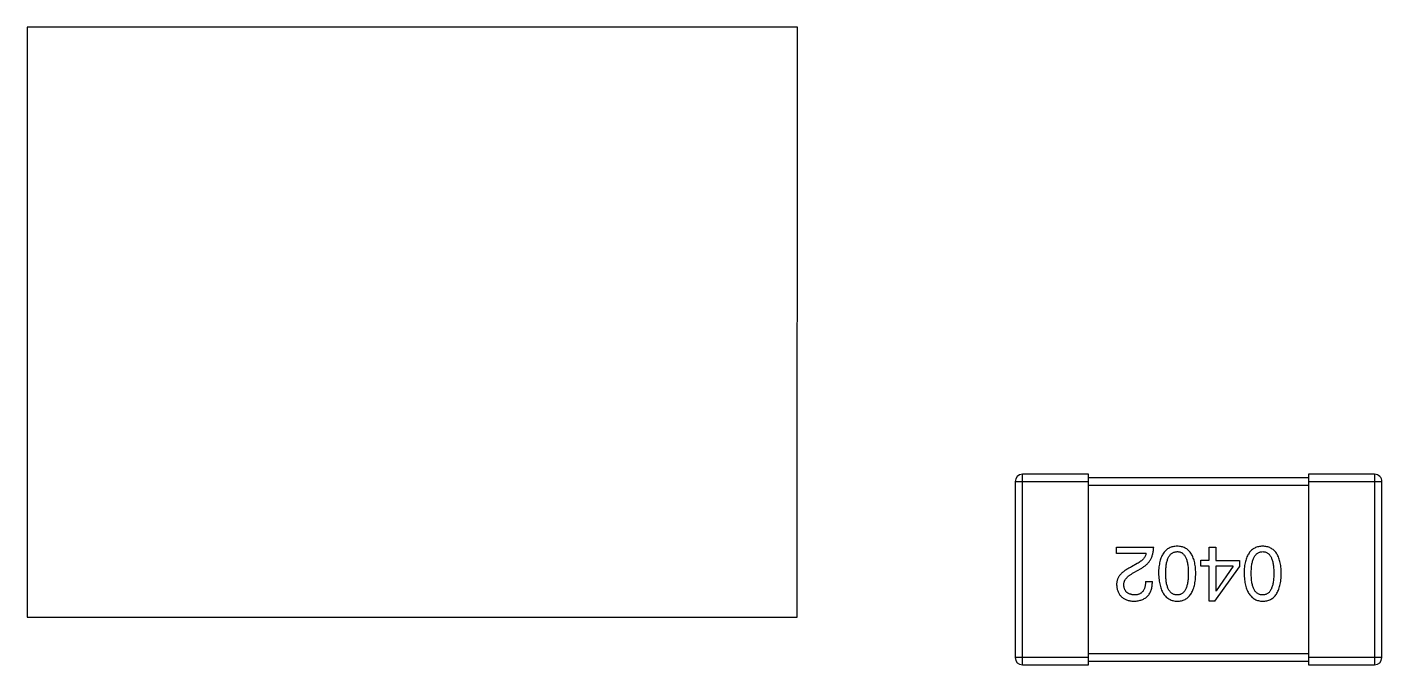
# Model space of a CAD drawing. Header units: millimetres. Extents: x 453.6 to 545.9, y 214.7 to 294.3.
# Drawn here: x 493.896 to 497.59, y 260.539 to 262.279 of the extents above; entities that cross this region are included whole.
import ezdxf

# ---------------------------------------------------------------- set-up
doc = ezdxf.new("R2010")
doc.units = ezdxf.units.MM
doc.header["$LTSCALE"] = 30.734
doc.layers.get('0').update_dxf_attribs({"linetype": 'CONTINUOUS'})

msp = doc.modelspace()

# ---------------------------------------------------------------- linework, layer by layer
at = {"linetype": 'Continuous'}
for p, q in [((493.8966, 262.2794), (493.8963, 260.67)), ((495.9966, 262.279), (493.8966, 262.2794)), ((495.9963, 260.6696), (495.9966, 262.279)), ((496.6102, 260.5394), (496.6103, 261.0594)), ((496.7903, 261.0594), (496.6103, 261.0594)), ((496.7902, 260.5394), (496.7903, 261.0594)), ((497.3903, 261.0593), (497.3902, 260.5393)), ((497.5703, 261.0593), (497.3903, 261.0593)), ((497.5703, 261.0593), (497.5702, 260.5393)), ((496.5903, 261.0394), (496.5902, 260.5594)), ((496.5903, 261.0394), (496.7903, 261.0394)), ((497.3903, 261.0493), (496.7903, 261.0494)), ((496.7903, 261.0294), (497.3903, 261.0293)), ((497.3903, 261.0393), (497.5903, 261.0393)), ((497.5902, 260.5593), (497.5903, 261.0393)), ((496.8671, 260.8607), (496.968, 260.8606)), ((496.8671, 260.8434), (496.8671, 260.8607)), ((496.9475, 260.8434), (496.8671, 260.8434)), ((497.1191, 260.8606), (497.1372, 260.8606)), ((497.1191, 260.8246), (497.1191, 260.8606)), ((497.1372, 260.8606), (497.1372, 260.8245)), ((496.9229, 260.8156), (496.9073, 260.8066)), ((496.9138, 260.791), (496.9335, 260.8025)), ((497.097, 260.8246), (497.1191, 260.8246)), ((497.097, 260.809), (497.097, 260.8246)), ((497.1191, 260.809), (497.097, 260.809)), ((497.1191, 260.7131), (497.1191, 260.809)), ((497.1347, 260.7131), (497.2019, 260.8065)), ((497.1372, 260.809), (497.1371, 260.7418)), ((497.1372, 260.8245), (497.2019, 260.8245)), ((497.1847, 260.809), (497.1372, 260.809)), ((497.1847, 260.809), (497.138, 260.7418)), ((497.2019, 260.8245), (497.2019, 260.8065)), ((496.9458, 260.7664), (496.9647, 260.7664)), ((497.1371, 260.7418), (497.138, 260.7418)), ((497.1347, 260.7131), (497.1191, 260.7131)), ((493.8963, 260.67), (495.9963, 260.6696)), ((496.7902, 260.5594), (496.5902, 260.5594)), ((496.6102, 260.5394), (496.7902, 260.5394)), ((497.3902, 260.5693), (496.7902, 260.5694)), ((496.7902, 260.5494), (497.3902, 260.5493)), ((497.5902, 260.5593), (497.3902, 260.5593)), ((497.3902, 260.5393), (497.5702, 260.5393))]:
    msp.add_line(p, q, dxfattribs=at)
for centre, start, end in [((496.6103, 261.0394), 89.9899, 179.9899), ((497.5703, 261.0393), 359.9899, 89.9899), ((496.6102, 260.5594), 179.9899, 269.9899), ((497.5702, 260.5593), 269.9899, 359.9899)]:
    msp.add_arc(centre, 0.02, start, end, dxfattribs=at)
for points, knots in [([(496.9475, 260.8434), (496.9472, 260.8421), (496.9467, 260.8395), (496.945, 260.8357), (496.9429, 260.8321), (496.9401, 260.8285), (496.9367, 260.8251), (496.9326, 260.8218), (496.928, 260.8185), (496.9246, 260.8166), (496.9229, 260.8156)], [0, 0, 0, 0, 0.103034, 0.208166, 0.318255, 0.434664, 0.559728, 0.695394, 0.841708, 1, 1, 1, 1]), ([(496.9335, 260.8025), (496.9349, 260.8032), (496.9376, 260.8047), (496.9414, 260.8073), (496.945, 260.8099), (496.9483, 260.8128), (496.9514, 260.8158), (496.9541, 260.8191), (496.9567, 260.8224), (496.959, 260.826), (496.961, 260.8297), (496.9628, 260.8336), (496.9643, 260.8377), (496.9655, 260.842), (496.9666, 260.8464), (496.9673, 260.851), (496.9678, 260.8558), (496.9679, 260.859), (496.968, 260.8606)], [0, 0, 0, 0, 0.065828, 0.130094, 0.192451, 0.254037, 0.313974, 0.373757, 0.433048, 0.492243, 0.551902, 0.611758, 0.672678, 0.734814, 0.798569, 0.863693, 0.930488, 1, 1, 1, 1]), ([(497.0321, 260.8631), (497.0301, 260.863), (497.0262, 260.8628), (497.0206, 260.8619), (497.0153, 260.8604), (497.0104, 260.8583), (497.0059, 260.8556), (497.0018, 260.8524), (496.998, 260.8486), (496.9946, 260.8442), (496.9916, 260.8393), (496.989, 260.8338), (496.9868, 260.8278), (496.9849, 260.8212), (496.9834, 260.814), (496.9823, 260.8063), (496.9815, 260.798), (496.9813, 260.7923), (496.9812, 260.7893)], [0, 0, 0, 0, 0.059134, 0.115603, 0.169236, 0.221572, 0.273254, 0.32474, 0.377319, 0.431815, 0.488555, 0.548609, 0.612242, 0.680182, 0.75251, 0.829782, 0.91231, 1, 1, 1, 1]), ([(497.0009, 260.7893), (497.0009, 260.7917), (497.001, 260.7962), (497.0013, 260.8028), (497.0019, 260.809), (497.0028, 260.8147), (497.0039, 260.82), (497.0052, 260.8248), (497.0068, 260.8292), (497.0086, 260.8331), (497.0107, 260.8366), (497.013, 260.8397), (497.0155, 260.8423), (497.0184, 260.8444), (497.0215, 260.8461), (497.0248, 260.8473), (497.0284, 260.8481), (497.0308, 260.8483), (497.0321, 260.8483)], [0, 0, 0, 0, 0.094834, 0.184067, 0.267029, 0.344713, 0.417334, 0.484367, 0.546941, 0.604717, 0.65953, 0.710539, 0.759381, 0.806382, 0.853027, 0.900623, 0.949121, 1, 1, 1, 1]), ([(497.0829, 260.7893), (497.0828, 260.7923), (497.0826, 260.798), (497.0818, 260.8063), (497.0807, 260.814), (497.0792, 260.8212), (497.0773, 260.8278), (497.0751, 260.8338), (497.0725, 260.8393), (497.0695, 260.8442), (497.0661, 260.8486), (497.0624, 260.8524), (497.0582, 260.8556), (497.0537, 260.8583), (497.0488, 260.8603), (497.0436, 260.8619), (497.0379, 260.8628), (497.0341, 260.863), (497.0321, 260.8631)], [0, 0, 0, 0, 0.087693, 0.170223, 0.247496, 0.319826, 0.387768, 0.451403, 0.511459, 0.568358, 0.622671, 0.675251, 0.726739, 0.778422, 0.830759, 0.884394, 0.940865, 1, 1, 1, 1]), ([(497.0321, 260.8483), (497.0333, 260.8483), (497.0357, 260.8482), (497.0392, 260.8475), (497.0424, 260.8464), (497.0454, 260.8447), (497.0482, 260.8426), (497.0507, 260.84), (497.0529, 260.837), (497.0549, 260.8335), (497.0567, 260.8296), (497.0583, 260.8252), (497.0595, 260.8203), (497.0606, 260.815), (497.0614, 260.8092), (497.0619, 260.803), (497.0623, 260.7963), (497.0624, 260.7917), (497.0624, 260.7893)], [0, 0, 0, 0, 0.049766, 0.097012, 0.143225, 0.188786, 0.235079, 0.282962, 0.333687, 0.387747, 0.445963, 0.508657, 0.576545, 0.649868, 0.72822, 0.812712, 0.903543, 1, 1, 1, 1]), ([(497.2652, 260.8631), (497.2632, 260.863), (497.2594, 260.8628), (497.2537, 260.8618), (497.2485, 260.8603), (497.2436, 260.8583), (497.2391, 260.8556), (497.2349, 260.8524), (497.2312, 260.8486), (497.2278, 260.8442), (497.2248, 260.8393), (497.2222, 260.8338), (497.2199, 260.8277), (497.2181, 260.8211), (497.2166, 260.814), (497.2155, 260.8062), (497.2147, 260.798), (497.2145, 260.7922), (497.2144, 260.7893)], [0, 0, 0, 0, 0.059134, 0.115603, 0.169236, 0.221572, 0.273254, 0.32474, 0.377319, 0.431815, 0.488555, 0.548609, 0.612242, 0.680182, 0.75251, 0.829782, 0.91231, 1, 1, 1, 1]), ([(497.2341, 260.7893), (497.2341, 260.7916), (497.2341, 260.7962), (497.2345, 260.8028), (497.2351, 260.809), (497.2359, 260.8147), (497.237, 260.8199), (497.2384, 260.8248), (497.2399, 260.8292), (497.2417, 260.8331), (497.2438, 260.8366), (497.2462, 260.8396), (497.2487, 260.8422), (497.2515, 260.8444), (497.2546, 260.846), (497.2579, 260.8473), (497.2615, 260.8481), (497.264, 260.8482), (497.2652, 260.8483)], [0, 0, 0, 0, 0.094834, 0.184067, 0.267029, 0.344713, 0.417334, 0.484367, 0.546941, 0.604717, 0.65953, 0.710539, 0.759381, 0.806382, 0.853027, 0.900623, 0.949121, 1, 1, 1, 1]), ([(497.316, 260.7893), (497.3159, 260.7922), (497.3157, 260.7979), (497.315, 260.8062), (497.3139, 260.814), (497.3123, 260.8211), (497.3105, 260.8277), (497.3082, 260.8338), (497.3057, 260.8393), (497.3026, 260.8442), (497.2993, 260.8486), (497.2955, 260.8524), (497.2914, 260.8556), (497.2869, 260.8582), (497.282, 260.8603), (497.2767, 260.8618), (497.2711, 260.8628), (497.2672, 260.863), (497.2652, 260.8631)], [0, 0, 0, 0, 0.087693, 0.170223, 0.247496, 0.319826, 0.387768, 0.451403, 0.511459, 0.568358, 0.622671, 0.675251, 0.726739, 0.778422, 0.830759, 0.884394, 0.940865, 1, 1, 1, 1]), ([(497.2652, 260.8483), (497.2664, 260.8482), (497.2688, 260.8482), (497.2723, 260.8475), (497.2756, 260.8463), (497.2785, 260.8446), (497.2813, 260.8426), (497.2838, 260.84), (497.2861, 260.837), (497.2881, 260.8335), (497.2898, 260.8295), (497.2914, 260.8251), (497.2926, 260.8203), (497.2937, 260.815), (497.2945, 260.8092), (497.2951, 260.803), (497.2955, 260.7963), (497.2955, 260.7917), (497.2955, 260.7893)], [0, 0, 0, 0, 0.049766, 0.097012, 0.143225, 0.188786, 0.235079, 0.282962, 0.333687, 0.387747, 0.445963, 0.508657, 0.576545, 0.649868, 0.72822, 0.812712, 0.903543, 1, 1, 1, 1]), ([(496.9073, 260.8066), (496.9056, 260.8058), (496.9023, 260.8042), (496.8976, 260.8017), (496.8932, 260.7992), (496.8891, 260.7965), (496.8854, 260.7937), (496.882, 260.7909), (496.879, 260.7879), (496.8763, 260.7849), (496.874, 260.7818), (496.872, 260.7786), (496.8703, 260.7752), (496.8689, 260.7719), (496.868, 260.7684), (496.8673, 260.7648), (496.867, 260.7611), (496.8671, 260.7586), (496.8671, 260.7574)], [0, 0, 0, 0, 0.082731, 0.161257, 0.236138, 0.307554, 0.375712, 0.440848, 0.502916, 0.562567, 0.619798, 0.675716, 0.73039, 0.78386, 0.837315, 0.890547, 0.944917, 1, 1, 1, 1]), ([(496.8868, 260.7566), (496.8867, 260.7574), (496.8866, 260.759), (496.8868, 260.7614), (496.8872, 260.7638), (496.8878, 260.7661), (496.8887, 260.7684), (496.8898, 260.7707), (496.8911, 260.7729), (496.8928, 260.775), (496.8945, 260.7772), (496.8966, 260.7793), (496.8989, 260.7813), (496.9014, 260.7834), (496.9042, 260.7853), (496.9072, 260.7873), (496.9104, 260.7892), (496.9127, 260.7904), (496.9138, 260.791)], [0, 0, 0, 0, 0.052237, 0.103888, 0.155485, 0.207395, 0.259864, 0.31356, 0.369176, 0.4266, 0.486836, 0.550048, 0.61567, 0.685271, 0.75824, 0.834614, 0.915635, 1, 1, 1, 1]), ([(496.9138, 260.7131), (496.9159, 260.7132), (496.9198, 260.7134), (496.9255, 260.7142), (496.9308, 260.7154), (496.9357, 260.717), (496.9403, 260.7189), (496.9444, 260.7213), (496.9482, 260.724), (496.9516, 260.7272), (496.9546, 260.7307), (496.9572, 260.7347), (496.9594, 260.739), (496.9613, 260.7437), (496.9627, 260.7488), (496.9638, 260.7543), (496.9644, 260.7602), (496.9646, 260.7643), (496.9647, 260.7664)], [0, 0, 0, 0, 0.07282, 0.141057, 0.2062, 0.267672, 0.326735, 0.383519, 0.439188, 0.494454, 0.549628, 0.605958, 0.66397, 0.72402, 0.787502, 0.854127, 0.925065, 1, 1, 1, 1]), ([(496.9458, 260.7664), (496.9458, 260.7649), (496.9456, 260.7621), (496.9452, 260.758), (496.9446, 260.7542), (496.9437, 260.7507), (496.9426, 260.7474), (496.9414, 260.7444), (496.9398, 260.7417), (496.9381, 260.7393), (496.9361, 260.7372), (496.9339, 260.7353), (496.9315, 260.7338), (496.9289, 260.7325), (496.926, 260.7315), (496.923, 260.7308), (496.9197, 260.7304), (496.9175, 260.7304), (496.9163, 260.7303)], [0, 0, 0, 0, 0.082594, 0.15978, 0.232961, 0.301462, 0.365595, 0.426678, 0.484662, 0.540809, 0.595146, 0.648401, 0.702272, 0.757102, 0.813447, 0.872233, 0.934055, 1, 1, 1, 1]), ([(496.9812, 260.7893), (496.9814, 260.7863), (496.9816, 260.7805), (496.9825, 260.772), (496.9837, 260.7641), (496.9852, 260.7567), (496.9871, 260.7499), (496.9894, 260.7437), (496.992, 260.7381), (496.995, 260.733), (496.9984, 260.7285), (497.0021, 260.7245), (497.0062, 260.7211), (497.0107, 260.7184), (497.0155, 260.7162), (497.0207, 260.7145), (497.0263, 260.7134), (497.0301, 260.7132), (497.032, 260.7131)], [0, 0, 0, 0, 0.088475, 0.171606, 0.249595, 0.322626, 0.391327, 0.455765, 0.516374, 0.573675, 0.628522, 0.681161, 0.732559, 0.783563, 0.83504, 0.887639, 0.942585, 1, 1, 1, 1]), ([(497.032, 260.7303), (497.0308, 260.7304), (497.0283, 260.7305), (497.0248, 260.7311), (497.0214, 260.7323), (497.0183, 260.7339), (497.0156, 260.736), (497.013, 260.7386), (497.0107, 260.7416), (497.0086, 260.7451), (497.0068, 260.7491), (497.0052, 260.7535), (497.0039, 260.7583), (497.0028, 260.7636), (497.0019, 260.7694), (497.0013, 260.7756), (497.001, 260.7823), (497.0009, 260.7869), (497.0009, 260.7893)], [0, 0, 0, 0, 0.050604, 0.098688, 0.145699, 0.191791, 0.238625, 0.286717, 0.337546, 0.391814, 0.449755, 0.512106, 0.579685, 0.652048, 0.730262, 0.814146, 0.904281, 1, 1, 1, 1]), ([(497.0624, 260.7893), (497.0624, 260.7869), (497.0623, 260.7823), (497.0619, 260.7756), (497.0614, 260.7694), (497.0606, 260.7636), (497.0595, 260.7583), (497.0582, 260.7534), (497.0567, 260.749), (497.0549, 260.7451), (497.0529, 260.7416), (497.0506, 260.7386), (497.0481, 260.736), (497.0454, 260.7339), (497.0424, 260.7323), (497.0392, 260.7311), (497.0357, 260.7305), (497.0333, 260.7304), (497.032, 260.7303)], [0, 0, 0, 0, 0.096452, 0.187278, 0.271765, 0.350519, 0.423437, 0.491321, 0.554011, 0.612224, 0.666281, 0.717003, 0.764884, 0.811423, 0.856783, 0.902993, 0.950236, 1, 1, 1, 1]), ([(497.032, 260.7131), (497.034, 260.7132), (497.0379, 260.7134), (497.0436, 260.7143), (497.0488, 260.7159), (497.0537, 260.718), (497.0582, 260.7208), (497.0624, 260.7241), (497.0661, 260.7281), (497.0695, 260.7326), (497.0725, 260.7377), (497.0751, 260.7433), (497.0773, 260.7496), (497.0792, 260.7564), (497.0807, 260.7638), (497.0818, 260.7718), (497.0826, 260.7804), (497.0828, 260.7863), (497.0829, 260.7893)], [0, 0, 0, 0, 0.057911, 0.113262, 0.165956, 0.217443, 0.268511, 0.319665, 0.372, 0.426129, 0.483365, 0.543779, 0.607756, 0.676562, 0.749704, 0.827713, 0.911177, 1, 1, 1, 1]), ([(497.2144, 260.7893), (497.2145, 260.7863), (497.2148, 260.7804), (497.2156, 260.7719), (497.2168, 260.764), (497.2184, 260.7567), (497.2203, 260.7499), (497.2225, 260.7437), (497.2252, 260.738), (497.2282, 260.733), (497.2316, 260.7284), (497.2353, 260.7245), (497.2394, 260.7211), (497.2438, 260.7183), (497.2487, 260.7161), (497.2539, 260.7145), (497.2594, 260.7134), (497.2632, 260.7132), (497.2652, 260.7131)], [0, 0, 0, 0, 0.088475, 0.171606, 0.249595, 0.322626, 0.391327, 0.455765, 0.516374, 0.573675, 0.628522, 0.681161, 0.732559, 0.783563, 0.83504, 0.887639, 0.942585, 1, 1, 1, 1]), ([(497.2652, 260.7303), (497.2639, 260.7303), (497.2615, 260.7304), (497.2579, 260.7311), (497.2546, 260.7322), (497.2515, 260.7339), (497.2487, 260.736), (497.2461, 260.7385), (497.2438, 260.7416), (497.2417, 260.7451), (497.2399, 260.749), (497.2383, 260.7534), (497.237, 260.7583), (497.2359, 260.7636), (497.2351, 260.7694), (497.2345, 260.7756), (497.2341, 260.7823), (497.2341, 260.7869), (497.2341, 260.7893)], [0, 0, 0, 0, 0.050604, 0.098688, 0.145699, 0.191791, 0.238625, 0.286717, 0.337546, 0.391814, 0.449755, 0.512106, 0.579685, 0.652048, 0.730262, 0.814146, 0.904281, 1, 1, 1, 1]), ([(497.2652, 260.7131), (497.2672, 260.7131), (497.2711, 260.7133), (497.2767, 260.7143), (497.2819, 260.7159), (497.2869, 260.718), (497.2914, 260.7208), (497.2955, 260.7241), (497.2993, 260.728), (497.3026, 260.7325), (497.3056, 260.7376), (497.3082, 260.7433), (497.3105, 260.7495), (497.3123, 260.7564), (497.3139, 260.7638), (497.315, 260.7718), (497.3157, 260.7803), (497.3159, 260.7862), (497.316, 260.7893)], [0, 0, 0, 0, 0.057911, 0.113262, 0.165956, 0.217443, 0.268511, 0.319665, 0.372, 0.426129, 0.483365, 0.543779, 0.607756, 0.676562, 0.749704, 0.827713, 0.911177, 1, 1, 1, 1]), ([(497.2955, 260.7893), (497.2955, 260.7869), (497.2955, 260.7823), (497.2951, 260.7756), (497.2945, 260.7693), (497.2937, 260.7636), (497.2926, 260.7583), (497.2914, 260.7534), (497.2898, 260.749), (497.288, 260.7451), (497.286, 260.7416), (497.2838, 260.7385), (497.2813, 260.736), (497.2785, 260.7339), (497.2755, 260.7322), (497.2723, 260.7311), (497.2688, 260.7304), (497.2664, 260.7303), (497.2652, 260.7303)], [0, 0, 0, 0, 0.096452, 0.187278, 0.271765, 0.350519, 0.423437, 0.491321, 0.554011, 0.612224, 0.666281, 0.717003, 0.764884, 0.811423, 0.856783, 0.902993, 0.950236, 1, 1, 1, 1]), ([(496.8671, 260.7574), (496.8673, 260.7557), (496.8675, 260.7524), (496.8683, 260.7476), (496.8694, 260.7431), (496.8709, 260.739), (496.8727, 260.7351), (496.8747, 260.7315), (496.8772, 260.7283), (496.88, 260.7253), (496.8831, 260.7227), (496.8865, 260.7204), (496.8903, 260.7184), (496.8943, 260.7167), (496.8988, 260.7154), (496.9035, 260.7142), (496.9085, 260.7135), (496.912, 260.7132), (496.9138, 260.7131)], [0, 0, 0, 0, 0.070688, 0.137741, 0.201612, 0.262778, 0.321223, 0.378455, 0.434411, 0.490146, 0.546362, 0.603392, 0.662208, 0.723401, 0.787372, 0.85442, 0.925153, 1, 1, 1, 1]), ([(496.9163, 260.7303), (496.9152, 260.7304), (496.913, 260.7305), (496.9098, 260.7308), (496.9068, 260.7315), (496.904, 260.7322), (496.9015, 260.7332), (496.8991, 260.7343), (496.8969, 260.7357), (496.8949, 260.7372), (496.8932, 260.739), (496.8916, 260.7409), (496.8903, 260.7431), (496.8892, 260.7454), (496.8883, 260.7479), (496.8875, 260.7506), (496.887, 260.7535), (496.8869, 260.7555), (496.8868, 260.7566)], [0, 0, 0, 0, 0.076112, 0.148436, 0.216883, 0.281466, 0.34298, 0.402356, 0.459881, 0.51546, 0.571111, 0.62658, 0.683162, 0.741007, 0.801404, 0.863825, 0.930544, 1, 1, 1, 1])]:
    msp.add_open_spline(points, degree=3, knots=knots, dxfattribs=at)

doc.saveas('drawing.dxf')
